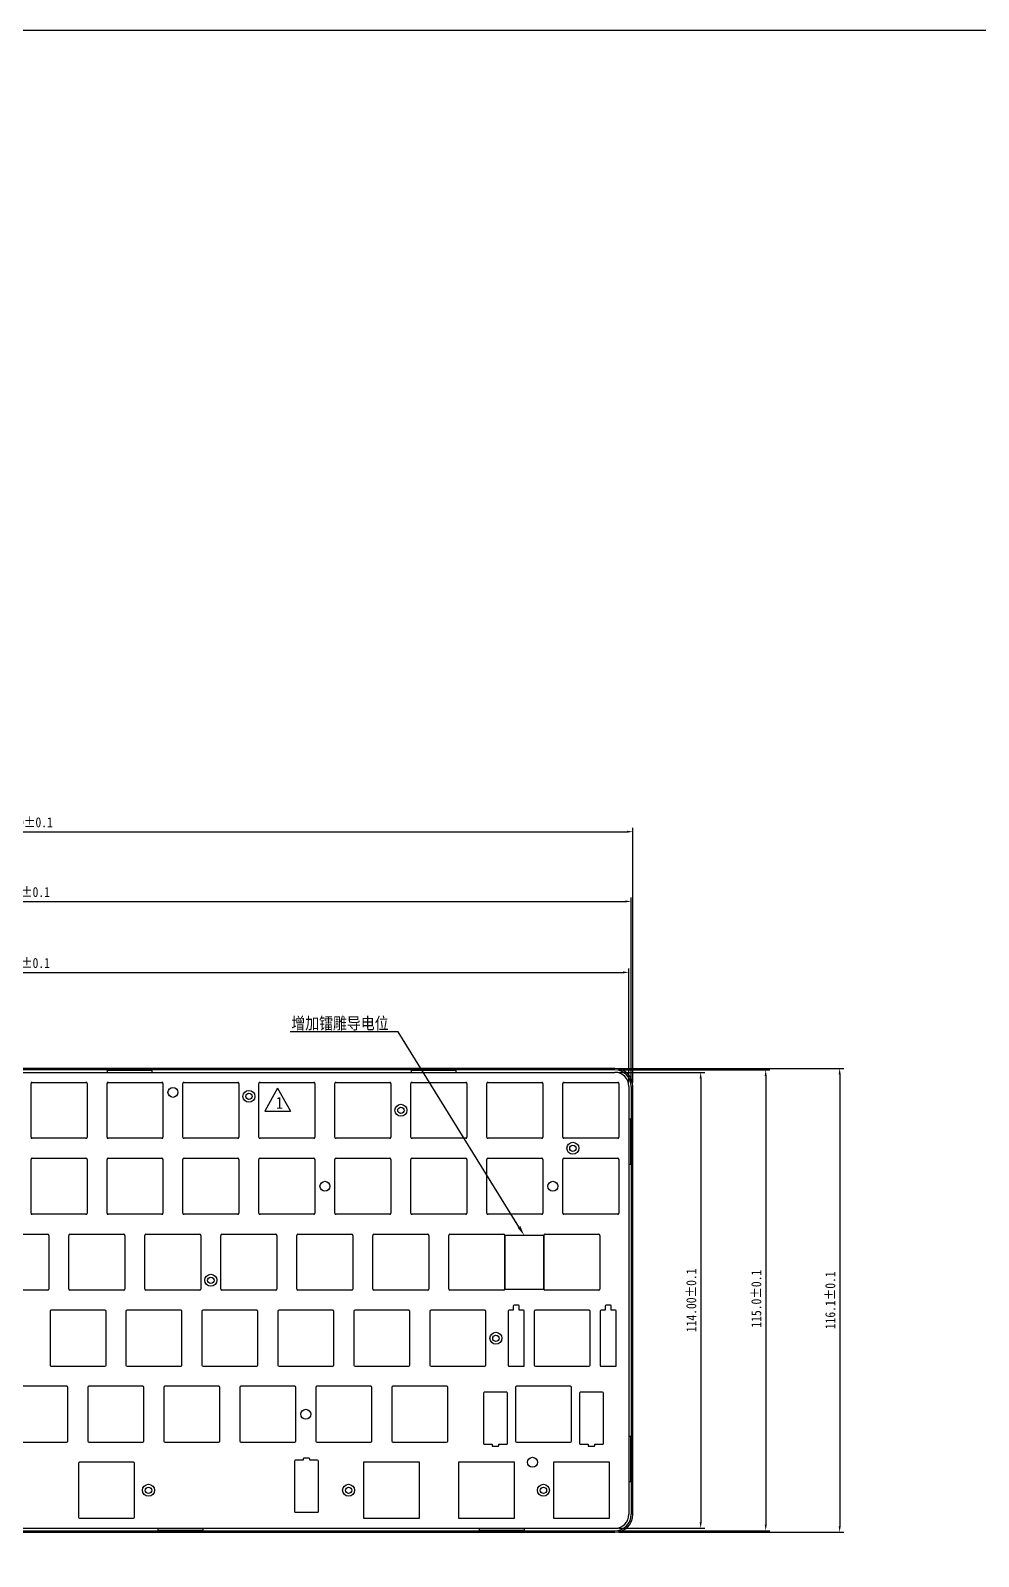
# Model space of a CAD drawing. Header units: millimetres. Extents: x -1373 to -518, y -246 to 359.
# Drawn here: x -1182.4 to -945.3, y -22.7 to 358.8 of the extents above; entities that cross this region are included whole.
import ezdxf
from ezdxf import colors
from ezdxf.entities.mleader import LeaderData, LeaderLine
from ezdxf.math import Vec2, Vec3

# ---------------------------------------------------------------- set-up
doc = ezdxf.new("R2010")
doc.units = ezdxf.units.MM
doc.header["$LTSCALE"] = 16.335
doc.header["$PDMODE"] = 3
doc.header["$PDSIZE"] = 8
doc.layers.get('0').update_dxf_attribs({"linetype": 'CONTINUOUS'})
doc.layers.get('Defpoints').update_dxf_attribs({"linetype": 'CONTINUOUS'})
for name, color, linetype in [('产品图形', 7, 'CONTINUOUS'), ('图框', 7, 'CONTINUOUS'), ('文字说明', 2, 'CONTINUOUS'), ('标注尺寸', 2, 'CONTINUOUS'), ('正面禁放', 1, 'CONTINUOUS')]:
    doc.layers.add(name, color=color, linetype=linetype)
doc.styles.get("Standard").update_dxf_attribs({"font": '', "width": 0.85, "height": 2.5})
doc.styles.get('Standard').set_extended_font_data('SimSun')
doc.dimstyles.get("Standard").update_dxf_attribs({"dimtxt": 2.5, "dimasz": 1.5, "dimexe": 1, "dimexo": 1, "dimgap": 1, "dimtad": 1, "dimzin": 1, "dimdsep": 46, "dimtxsty": 'Standard', "dimcen": 0.09, "dimadec": 0, "dimazin": 2, "dimtp": 0.01, "dimtm": 0.01, "dimtfac": 1, "dimtofl": 0, "dimtmove": 0, "dimatfit": 3, "dimfxl": 0, "dimtolj": 1, "dimarcsym": 0})

# ---------------------------------------------------------------- blocks, each defined once
blk = doc.blocks.new('*D13')
at = {"layer": 'Defpoints', "color": 0}
for p in [(-1032.75, 123.36), (-1336.75, 94.87), (-1032.75, 94.87)]:
    blk.add_point(p, dxfattribs=at)
at = {"layer": '标注尺寸', "color": 0, "lineweight": -2}
for p, q in [((-1336.75, 95.87), (-1336.75, 124.36)), ((-1335.25, 123.36), (-1034.25, 123.36)), ((-1032.75, 95.87), (-1032.75, 124.36))]:
    blk.add_line(p, q, dxfattribs=at)
at = {"layer": '标注尺寸', "color": 0}
for points in [[(-1335.25, 123.61), (-1335.25, 123.11), (-1336.75, 123.36)], [(-1034.25, 123.61), (-1034.25, 123.11), (-1032.75, 123.36)]]:
    blk.add_solid(points, dxfattribs=at)
at = {"layer": '标注尺寸', "color": 0, "insert": (-1184.75, 125.7), "char_height": 2.5, "attachment_point": 5}
blk.add_mtext('\\A1;304.1%%P0.1', dxfattribs=at)
blk = doc.blocks.new('*D14')
at = {"layer": 'Defpoints', "color": 0}
for p in [(-1032.15, 141.1), (-1337.35, 94.87), (-1032.15, 94.87)]:
    blk.add_point(p, dxfattribs=at)
at = {"layer": '标注尺寸', "color": 0, "lineweight": -2}
for p, q in [((-1337.35, 95.87), (-1337.35, 142.1)), ((-1032.15, 95.87), (-1032.15, 142.1)), ((-1335.85, 141.1), (-1033.65, 141.1))]:
    blk.add_line(p, q, dxfattribs=at)
at = {"layer": '标注尺寸', "color": 0}
for points in [[(-1335.85, 141.35), (-1335.85, 140.85), (-1337.35, 141.1)], [(-1033.65, 141.35), (-1033.65, 140.85), (-1032.15, 141.1)]]:
    blk.add_solid(points, dxfattribs=at)
at = {"layer": '标注尺寸', "color": 0, "insert": (-1184.75, 143.44), "char_height": 2.5, "attachment_point": 5}
blk.add_mtext('\\A1;305.0%%P0.1', dxfattribs=at)
blk = doc.blocks.new('*D15')
at = {"layer": 'Defpoints', "color": 0}
for p in [(-1036.25, 98.37), (-1036.25, -15.63), (-1014.8, -15.63)]:
    blk.add_point(p, dxfattribs=at)
at = {"layer": '标注尺寸', "color": 0, "lineweight": -2}
for p, q in [((-1035.25, 98.37), (-1013.8, 98.37)), ((-1014.8, 96.87), (-1014.8, -14.13)), ((-1035.25, -15.63), (-1013.8, -15.63))]:
    blk.add_line(p, q, dxfattribs=at)
at = {"layer": '标注尺寸', "color": 0}
for points in [[(-1015.05, 96.87), (-1014.55, 96.87), (-1014.8, 98.37)], [(-1015.05, -14.13), (-1014.55, -14.13), (-1014.8, -15.63)]]:
    blk.add_solid(points, dxfattribs=at)
at = {"layer": '标注尺寸', "color": 0, "insert": (-1017.14, 41.37), "char_height": 2.5, "attachment_point": 5, "rotation": 90}
blk.add_mtext('\\A1;114.00%%P0.1', dxfattribs=at)
blk = doc.blocks.new('*D16')
at = {"layer": 'Defpoints', "color": 0}
for p in [(-1036.25, 98.97), (-1036.25, -16.23), (-998.54, -16.23)]:
    blk.add_point(p, dxfattribs=at)
at = {"layer": '标注尺寸', "color": 0, "lineweight": -2}
for p, q in [((-1035.25, 98.97), (-997.54, 98.97)), ((-998.54, 97.47), (-998.54, -14.73)), ((-1035.25, -16.23), (-997.54, -16.23))]:
    blk.add_line(p, q, dxfattribs=at)
at = {"layer": '标注尺寸', "color": 0}
for points in [[(-998.79, 97.47), (-998.29, 97.47), (-998.54, 98.97)], [(-998.79, -14.73), (-998.29, -14.73), (-998.54, -16.23)]]:
    blk.add_solid(points, dxfattribs=at)
at = {"layer": '标注尺寸', "color": 0, "insert": (-1000.88, 41.77), "char_height": 2.5, "attachment_point": 5, "rotation": 90}
blk.add_mtext('\\A1;115.0%%P0.1', dxfattribs=at)
blk = doc.blocks.new('*D17')
at = {"layer": 'Defpoints', "color": 0}
for p in [(-1031.75, 158.53), (-1337.75, 94.87), (-1031.75, 94.87)]:
    blk.add_point(p, dxfattribs=at)
at = {"layer": '标注尺寸', "color": 0, "lineweight": -2}
for p, q in [((-1337.75, 95.87), (-1337.75, 159.53)), ((-1336.25, 158.53), (-1033.25, 158.53)), ((-1031.75, 95.87), (-1031.75, 159.53))]:
    blk.add_line(p, q, dxfattribs=at)
at = {"layer": '标注尺寸', "color": 0}
for points in [[(-1336.25, 158.78), (-1336.25, 158.28), (-1337.75, 158.53)], [(-1033.25, 158.78), (-1033.25, 158.28), (-1031.75, 158.53)]]:
    blk.add_solid(points, dxfattribs=at)
at = {"layer": '标注尺寸', "color": 0, "insert": (-1184.75, 160.87), "char_height": 2.5, "attachment_point": 5}
blk.add_mtext('\\A1;306.00%%P0.1', dxfattribs=at)
blk = doc.blocks.new('*D18')
at = {"layer": 'Defpoints', "color": 0}
for p in [(-1036.25, 99.37), (-1036.25, -16.63), (-980.04, -16.63)]:
    blk.add_point(p, dxfattribs=at)
at = {"layer": '标注尺寸', "color": 0, "lineweight": -2}
for p, q in [((-1035.25, 99.37), (-979.04, 99.37)), ((-980.04, 97.87), (-980.04, -15.13)), ((-1035.25, -16.63), (-979.04, -16.63))]:
    blk.add_line(p, q, dxfattribs=at)
at = {"layer": '标注尺寸', "color": 0}
for points in [[(-980.29, 97.87), (-979.79, 97.87), (-980.04, 99.37)], [(-980.29, -15.13), (-979.79, -15.13), (-980.04, -16.63)]]:
    blk.add_solid(points, dxfattribs=at)
at = {"layer": '标注尺寸', "color": 0, "insert": (-982.38, 41.37), "char_height": 2.5, "attachment_point": 5, "rotation": 90}
blk.add_mtext('\\A1;116.1%%P0.1', dxfattribs=at)

msp = doc.modelspace()

# ---------------------------------------------------------------- linework, layer by layer
at = {"color": 7, "linetype": 'Continuous'}
for p, q in [((-1036.248, 99.37), (-1333.248, 99.37)), ((-1036.247, 98.97), (-1333.249, 98.97)), ((-1333.248, 98.37), (-1036.248, 98.37)), ((-1182.248, 82.14), (-1182.248, 95.6)), ((-1181.978, 95.87), (-1168.518, 95.87)), ((-1168.248, 95.6), (-1168.248, 82.14)), ((-1163.248, 82.14), (-1163.248, 95.6)), ((-1163.176, 98.87), (-1163.176, 98.37)), ((-1151.92, 98.87), (-1163.176, 98.87)), ((-1162.978, 95.87), (-1149.518, 95.87)), ((-1151.92, 98.37), (-1151.92, 98.87)), ((-1149.248, 95.6), (-1149.248, 82.14)), ((-1144.248, 82.14), (-1144.248, 95.6)), ((-1143.978, 95.87), (-1130.518, 95.87)), ((-1130.248, 95.6), (-1130.248, 82.14)), ((-1125.248, 82.14), (-1125.248, 95.6)), ((-1124.978, 95.87), (-1111.518, 95.87)), ((-1111.248, 95.6), (-1111.248, 82.14)), ((-1106.248, 82.14), (-1106.248, 95.6)), ((-1105.978, 95.87), (-1092.518, 95.87)), ((-1092.248, 95.6), (-1092.248, 82.14)), ((-1087.248, 82.14), (-1087.248, 95.6)), ((-1075.92, 98.87), (-1087.176, 98.87)), ((-1087.176, 98.87), (-1087.176, 98.37)), ((-1086.978, 95.87), (-1073.518, 95.87)), ((-1075.92, 98.37), (-1075.92, 98.87)), ((-1073.248, 95.6), (-1073.248, 82.14)), ((-1068.248, 82.14), (-1068.248, 95.6)), ((-1067.978, 95.87), (-1054.518, 95.87)), ((-1054.248, 95.6), (-1054.248, 82.14)), ((-1049.248, 82.14), (-1049.248, 95.6)), ((-1048.978, 95.87), (-1035.518, 95.87)), ((-1035.248, 95.6), (-1035.248, 82.14)), ((-1032.748, 94.87), (-1032.748, -12.13)), ((-1032.148, 94.87), (-1032.148, -12.13)), ((-1031.748, -12.13), (-1031.748, 94.87)), ((-1032.248, 86.698), (-1032.748, 86.698)), ((-1032.248, 75.442), (-1032.248, 86.698)), ((-1168.518, 81.87), (-1181.978, 81.87)), ((-1149.518, 81.87), (-1162.978, 81.87)), ((-1130.518, 81.87), (-1143.978, 81.87)), ((-1111.518, 81.87), (-1124.978, 81.87)), ((-1092.518, 81.87), (-1105.978, 81.87)), ((-1073.518, 81.87), (-1086.978, 81.87)), ((-1054.518, 81.87), (-1067.978, 81.87)), ((-1035.518, 81.87), (-1048.978, 81.87)), ((-1182.248, 63.14), (-1182.248, 76.6)), ((-1181.978, 76.87), (-1168.518, 76.87)), ((-1168.248, 76.6), (-1168.248, 63.14)), ((-1163.248, 63.14), (-1163.248, 76.6)), ((-1162.978, 76.87), (-1149.518, 76.87)), ((-1149.248, 76.6), (-1149.248, 63.14)), ((-1144.248, 63.14), (-1144.248, 76.6)), ((-1143.978, 76.87), (-1130.518, 76.87)), ((-1130.248, 76.6), (-1130.248, 63.14)), ((-1125.248, 63.14), (-1125.248, 76.6)), ((-1124.978, 76.87), (-1111.518, 76.87)), ((-1111.248, 76.6), (-1111.248, 63.14)), ((-1106.248, 63.14), (-1106.248, 76.6)), ((-1105.978, 76.87), (-1092.518, 76.87)), ((-1092.248, 76.6), (-1092.248, 63.14)), ((-1087.248, 63.14), (-1087.248, 76.6)), ((-1086.978, 76.87), (-1073.518, 76.87)), ((-1073.248, 76.6), (-1073.248, 63.14)), ((-1068.248, 63.14), (-1068.248, 76.6)), ((-1067.978, 76.87), (-1054.518, 76.87)), ((-1054.248, 76.6), (-1054.248, 63.14)), ((-1049.248, 63.14), (-1049.248, 76.6)), ((-1048.978, 76.87), (-1035.518, 76.87)), ((-1035.248, 76.6), (-1035.248, 63.14)), ((-1032.748, 75.442), (-1032.248, 75.442)), ((-1168.518, 62.87), (-1181.978, 62.87)), ((-1149.518, 62.87), (-1162.978, 62.87)), ((-1130.518, 62.87), (-1143.978, 62.87)), ((-1111.518, 62.87), (-1124.978, 62.87)), ((-1092.518, 62.87), (-1105.978, 62.87)), ((-1073.518, 62.87), (-1086.978, 62.87)), ((-1054.518, 62.87), (-1067.978, 62.87)), ((-1035.518, 62.87), (-1048.978, 62.87)), ((-1191.518, 57.87), (-1178.058, 57.87)), ((-1177.788, 57.6), (-1177.788, 44.14)), ((-1172.788, 44.14), (-1172.788, 57.6)), ((-1172.518, 57.87), (-1159.058, 57.87)), ((-1158.788, 57.6), (-1158.788, 44.14)), ((-1153.788, 44.14), (-1153.788, 57.6)), ((-1153.518, 57.87), (-1140.058, 57.87)), ((-1139.788, 57.6), (-1139.788, 44.14)), ((-1134.788, 44.14), (-1134.788, 57.6)), ((-1134.518, 57.87), (-1121.058, 57.87)), ((-1120.788, 57.6), (-1120.788, 44.14)), ((-1115.788, 44.14), (-1115.788, 57.6)), ((-1115.518, 57.87), (-1102.058, 57.87)), ((-1101.788, 57.6), (-1101.788, 44.14)), ((-1096.788, 44.14), (-1096.788, 57.6)), ((-1096.518, 57.87), (-1083.058, 57.87)), ((-1082.788, 57.6), (-1082.788, 44.14)), ((-1077.788, 44.14), (-1077.788, 57.6)), ((-1077.518, 57.87), (-1064.058, 57.87)), ((-1063.788, 57.6), (-1063.788, 44.14)), ((-1054.008, 44.14), (-1054.008, 57.6)), ((-1053.738, 57.87), (-1040.278, 57.87)), ((-1040.008, 57.6), (-1040.008, 44.14)), ((-1178.058, 43.87), (-1191.518, 43.87)), ((-1159.058, 43.87), (-1172.518, 43.87)), ((-1140.058, 43.87), (-1153.518, 43.87)), ((-1121.058, 43.87), (-1134.518, 43.87)), ((-1102.058, 43.87), (-1115.518, 43.87)), ((-1083.058, 43.87), (-1096.518, 43.87)), ((-1064.058, 43.87), (-1077.518, 43.87)), ((-1040.278, 43.87), (-1053.738, 43.87)), ((-1177.498, 38.6), (-1177.498, 25.14)), ((-1163.768, 38.87), (-1177.228, 38.87)), ((-1163.498, 25.14), (-1163.498, 38.6)), ((-1158.498, 38.6), (-1158.498, 25.14)), ((-1144.768, 38.87), (-1158.228, 38.87)), ((-1144.498, 25.14), (-1144.498, 38.6)), ((-1139.498, 38.6), (-1139.498, 25.14)), ((-1125.768, 38.87), (-1139.228, 38.87)), ((-1125.498, 25.14), (-1125.498, 38.6)), ((-1120.498, 38.6), (-1120.498, 25.14)), ((-1106.768, 38.87), (-1120.228, 38.87)), ((-1106.498, 25.14), (-1106.498, 38.6)), ((-1101.498, 38.6), (-1101.498, 25.14)), ((-1087.768, 38.87), (-1101.228, 38.87)), ((-1087.498, 25.14), (-1087.498, 38.6)), ((-1082.498, 38.6), (-1082.498, 25.14)), ((-1068.768, 38.87), (-1082.228, 38.87)), ((-1068.498, 25.14), (-1068.498, 38.6)), ((-1062.898, 38.67), (-1062.898, 25.07)), ((-1061.648, 38.87), (-1062.698, 38.87)), ((-1061.648, 39.92), (-1061.648, 38.87)), ((-1060.348, 40.12), (-1061.448, 40.12)), ((-1060.148, 38.87), (-1060.148, 39.92)), ((-1059.098, 38.87), (-1060.148, 38.87)), ((-1058.898, 25.07), (-1058.898, 38.67)), ((-1056.398, 38.6), (-1056.398, 25.14)), ((-1042.668, 38.87), (-1056.128, 38.87)), ((-1042.398, 25.14), (-1042.398, 38.6)), ((-1039.898, 38.67), (-1039.898, 25.07)), ((-1038.648, 38.87), (-1039.698, 38.87)), ((-1038.648, 39.92), (-1038.648, 38.87)), ((-1037.348, 40.12), (-1038.448, 40.12)), ((-1037.148, 38.87), (-1037.148, 39.92)), ((-1036.098, 38.87), (-1037.148, 38.87)), ((-1035.898, 25.07), (-1035.898, 38.67)), ((-1177.228, 24.87), (-1163.768, 24.87)), ((-1158.228, 24.87), (-1144.768, 24.87)), ((-1139.228, 24.87), (-1125.768, 24.87)), ((-1120.228, 24.87), (-1106.768, 24.87)), ((-1101.228, 24.87), (-1087.768, 24.87)), ((-1082.228, 24.87), (-1068.768, 24.87)), ((-1062.698, 24.87), (-1059.098, 24.87)), ((-1056.128, 24.87), (-1042.668, 24.87)), ((-1039.698, 24.87), (-1036.098, 24.87)), ((-1173.318, 19.87), (-1186.778, 19.87)), ((-1173.048, 6.14), (-1173.048, 19.6)), ((-1168.048, 19.6), (-1168.048, 6.14)), ((-1154.318, 19.87), (-1167.778, 19.87)), ((-1154.048, 6.14), (-1154.048, 19.6)), ((-1149.048, 19.6), (-1149.048, 6.14)), ((-1135.318, 19.87), (-1148.778, 19.87)), ((-1135.048, 6.14), (-1135.048, 19.6)), ((-1130.048, 19.6), (-1130.048, 6.14)), ((-1116.318, 19.87), (-1129.778, 19.87)), ((-1116.048, 6.14), (-1116.048, 19.6)), ((-1111.048, 19.6), (-1111.048, 6.14)), ((-1097.318, 19.87), (-1110.778, 19.87)), ((-1097.048, 6.14), (-1097.048, 19.6)), ((-1092.048, 19.6), (-1092.048, 6.14)), ((-1078.318, 19.87), (-1091.778, 19.87)), ((-1078.048, 6.14), (-1078.048, 19.6)), ((-1061.108, 19.6), (-1061.108, 6.14)), ((-1047.378, 19.87), (-1060.838, 19.87)), ((-1047.108, 6.14), (-1047.108, 19.6)), ((-1069.108, 18.17), (-1069.108, 5.57)), ((-1063.308, 18.37), (-1068.908, 18.37)), ((-1063.108, 5.57), (-1063.108, 18.17)), ((-1045.108, 18.17), (-1045.108, 5.57)), ((-1039.308, 18.37), (-1044.908, 18.37)), ((-1039.108, 5.57), (-1039.108, 18.17)), ((-1186.778, 5.87), (-1173.318, 5.87)), ((-1167.778, 5.87), (-1154.318, 5.87)), ((-1148.778, 5.87), (-1135.318, 5.87)), ((-1129.778, 5.87), (-1116.318, 5.87)), ((-1110.778, 5.87), (-1097.318, 5.87)), ((-1091.778, 5.87), (-1078.318, 5.87)), ((-1068.908, 5.37), (-1066.958, 5.37)), ((-1066.958, 5.37), (-1066.958, 5.07)), ((-1066.758, 4.87), (-1065.458, 4.87)), ((-1065.258, 5.37), (-1063.308, 5.37)), ((-1065.258, 5.07), (-1065.258, 5.37)), ((-1060.838, 5.87), (-1047.378, 5.87)), ((-1044.908, 5.37), (-1042.958, 5.37)), ((-1042.958, 5.37), (-1042.958, 5.07)), ((-1042.758, 4.87), (-1041.458, 4.87)), ((-1041.258, 5.37), (-1039.308, 5.37)), ((-1041.258, 5.07), (-1041.258, 5.37)), ((-1032.248, 7.298), (-1032.748, 7.298)), ((-1032.248, -3.958), (-1032.248, 7.298)), ((-1170.373, 0.6), (-1170.373, -12.86)), ((-1156.643, 0.87), (-1170.103, 0.87)), ((-1156.373, -12.86), (-1156.373, 0.6)), ((-1116.373, 1.17), (-1116.373, -11.43)), ((-1114.223, 1.37), (-1116.173, 1.37)), ((-1114.223, 1.67), (-1114.223, 1.37)), ((-1112.723, 1.87), (-1114.023, 1.87)), ((-1112.523, 1.37), (-1112.523, 1.67)), ((-1110.573, 1.37), (-1112.523, 1.37)), ((-1110.373, -11.43), (-1110.373, 1.17)), ((-1085.123, 0.87), (-1099.123, 0.87)), ((-1099.123, 0.87), (-1099.123, -13.13)), ((-1085.123, -13.13), (-1085.123, 0.87)), ((-1061.373, 0.87), (-1075.373, 0.87)), ((-1075.373, 0.87), (-1075.373, -13.13)), ((-1061.373, -13.13), (-1061.373, 0.87)), ((-1037.623, 0.87), (-1051.623, 0.87)), ((-1051.623, 0.87), (-1051.623, -13.13)), ((-1037.623, -13.13), (-1037.623, 0.87)), ((-1032.748, -3.958), (-1032.248, -3.958)), ((-1170.103, -13.13), (-1156.643, -13.13)), ((-1116.173, -11.63), (-1110.573, -11.63)), ((-1099.123, -13.13), (-1085.123, -13.13)), ((-1075.373, -13.13), (-1061.373, -13.13)), ((-1051.623, -13.13), (-1037.623, -13.13)), ((-1333.249, -16.23), (-1036.247, -16.23)), ((-1333.248, -15.63), (-1036.248, -15.63)), ((-1333.248, -16.63), (-1036.248, -16.63)), ((-1150.576, -15.63), (-1150.576, -16.13)), ((-1150.576, -16.13), (-1139.32, -16.13)), ((-1139.32, -15.63), (-1139.32, -16.13)), ((-1070.176, -15.63), (-1070.176, -16.13)), ((-1070.176, -16.13), (-1058.92, -16.13)), ((-1058.92, -15.63), (-1058.92, -16.13))]:
    msp.add_line(p, q, dxfattribs=at)
for centre, radius in [((-1146.748, 93.37), 1.25), ((-1127.748, 92.37), 1.5), ((-1127.748, 92.37), 0.8), ((-1089.748, 88.87), 1.5), ((-1089.748, 88.87), 0.8), ((-1046.748, 79.37), 1.5), ((-1046.748, 79.37), 0.8), ((-1108.748, 69.87), 1.25), ((-1051.748, 69.87), 1.25), ((-1137.288, 46.37), 1.5), ((-1137.288, 46.37), 0.8), ((-1065.998, 31.87), 1.5), ((-1065.998, 31.87), 0.8), ((-1113.548, 12.87), 1.25), ((-1056.853, 0.87), 1.25), ((-1152.873, -6.13), 1.5), ((-1152.873, -6.13), 0.8), ((-1102.823, -6.13), 1.5), ((-1102.823, -6.13), 0.8), ((-1054.123, -6.13), 1.5), ((-1054.123, -6.13), 0.8)]:
    msp.add_circle(centre, radius, dxfattribs=at)
for centre, radius, start, end in [((-1036.248, 94.87), 4.5, 0, 90), ((-1181.978, 95.6), 0.27, 90, 180), ((-1168.518, 95.6), 0.27, 0, 90), ((-1162.978, 95.6), 0.27, 90, 180), ((-1149.518, 95.6), 0.27, 0, 90), ((-1143.978, 95.6), 0.27, 90, 180), ((-1130.518, 95.6), 0.27, 0, 90), ((-1124.978, 95.6), 0.27, 90, 180), ((-1111.518, 95.6), 0.27, 0, 90), ((-1105.978, 95.6), 0.27, 90, 180), ((-1092.518, 95.6), 0.27, 0, 90), ((-1086.978, 95.6), 0.27, 90, 180), ((-1073.518, 95.6), 0.27, 0, 90), ((-1067.978, 95.6), 0.27, 90, 180), ((-1054.518, 95.6), 0.27, 0, 90), ((-1048.978, 95.6), 0.27, 90, 180), ((-1036.248, 94.87), 4.1, 0, 90), ((-1036.248, 94.87), 3.5, 0, 90), ((-1035.518, 95.6), 0.27, 0, 90), ((-1181.978, 82.14), 0.27, 180, 270), ((-1168.518, 82.14), 0.27, 270, 0), ((-1162.978, 82.14), 0.27, 180, 270), ((-1149.518, 82.14), 0.27, 270, 0), ((-1143.978, 82.14), 0.27, 180, 270), ((-1130.518, 82.14), 0.27, 270, 0), ((-1124.978, 82.14), 0.27, 180, 270), ((-1111.518, 82.14), 0.27, 270, 0), ((-1105.978, 82.14), 0.27, 180, 270), ((-1092.518, 82.14), 0.27, 270, 0), ((-1086.978, 82.14), 0.27, 180, 270), ((-1073.518, 82.14), 0.27, 270, 0), ((-1067.978, 82.14), 0.27, 180, 270), ((-1054.518, 82.14), 0.27, 270, 0), ((-1048.978, 82.14), 0.27, 180, 270), ((-1035.518, 82.14), 0.27, 270, 0), ((-1181.978, 76.6), 0.27, 90, 180), ((-1168.518, 76.6), 0.27, 0, 90), ((-1162.978, 76.6), 0.27, 90, 180), ((-1149.518, 76.6), 0.27, 0, 90), ((-1143.978, 76.6), 0.27, 90, 180), ((-1130.518, 76.6), 0.27, 0, 90), ((-1124.978, 76.6), 0.27, 90, 180), ((-1111.518, 76.6), 0.27, 0, 90), ((-1105.978, 76.6), 0.27, 90, 180), ((-1092.518, 76.6), 0.27, 0, 90), ((-1086.978, 76.6), 0.27, 90, 180), ((-1073.518, 76.6), 0.27, 0, 90), ((-1067.978, 76.6), 0.27, 90, 180), ((-1054.518, 76.6), 0.27, 0, 90), ((-1048.978, 76.6), 0.27, 90, 180), ((-1035.518, 76.6), 0.27, 0, 90), ((-1181.978, 63.14), 0.27, 180, 270), ((-1168.518, 63.14), 0.27, 270, 0), ((-1162.978, 63.14), 0.27, 180, 270), ((-1149.518, 63.14), 0.27, 270, 0), ((-1143.978, 63.14), 0.27, 180, 270), ((-1130.518, 63.14), 0.27, 270, 0), ((-1124.978, 63.14), 0.27, 180, 270), ((-1111.518, 63.14), 0.27, 270, 0), ((-1105.978, 63.14), 0.27, 180, 270), ((-1092.518, 63.14), 0.27, 270, 0), ((-1086.978, 63.14), 0.27, 180, 270), ((-1073.518, 63.14), 0.27, 270, 0), ((-1067.978, 63.14), 0.27, 180, 270), ((-1054.518, 63.14), 0.27, 270, 0), ((-1048.978, 63.14), 0.27, 180, 270), ((-1035.518, 63.14), 0.27, 270, 0), ((-1178.058, 57.6), 0.27, 0, 90), ((-1172.518, 57.6), 0.27, 90, 180), ((-1159.058, 57.6), 0.27, 0, 90), ((-1153.518, 57.6), 0.27, 90, 180), ((-1140.058, 57.6), 0.27, 0, 90), ((-1134.518, 57.6), 0.27, 90, 180), ((-1121.058, 57.6), 0.27, 0, 90), ((-1115.518, 57.6), 0.27, 90, 180), ((-1102.058, 57.6), 0.27, 0, 90), ((-1096.518, 57.6), 0.27, 90, 180), ((-1083.058, 57.6), 0.27, 0, 90), ((-1077.518, 57.6), 0.27, 90, 180), ((-1064.058, 57.6), 0.27, 0, 90), ((-1053.738, 57.6), 0.27, 90, 180), ((-1040.278, 57.6), 0.27, 0, 90), ((-1178.058, 44.14), 0.27, 270, 0), ((-1172.518, 44.14), 0.27, 180, 270), ((-1159.058, 44.14), 0.27, 270, 0), ((-1153.518, 44.14), 0.27, 180, 270), ((-1140.058, 44.14), 0.27, 270, 0), ((-1134.518, 44.14), 0.27, 180, 270), ((-1121.058, 44.14), 0.27, 270, 0), ((-1115.518, 44.14), 0.27, 180, 270), ((-1102.058, 44.14), 0.27, 270, 0), ((-1096.518, 44.14), 0.27, 180, 270), ((-1083.058, 44.14), 0.27, 270, 0), ((-1077.518, 44.14), 0.27, 180, 270), ((-1064.058, 44.14), 0.27, 270, 0), ((-1053.738, 44.14), 0.27, 180, 270), ((-1040.278, 44.14), 0.27, 270, 0), ((-1177.228, 38.6), 0.27, 90, 180), ((-1163.768, 38.6), 0.27, 0, 90), ((-1158.228, 38.6), 0.27, 90, 180), ((-1144.768, 38.6), 0.27, 0, 90), ((-1139.228, 38.6), 0.27, 90, 180), ((-1125.768, 38.6), 0.27, 0, 90), ((-1120.228, 38.6), 0.27, 90, 180), ((-1106.768, 38.6), 0.27, 0, 90), ((-1101.228, 38.6), 0.27, 90, 180), ((-1087.768, 38.6), 0.27, 0, 90), ((-1082.228, 38.6), 0.27, 90, 180), ((-1068.768, 38.6), 0.27, 0, 90), ((-1062.698, 38.67), 0.2, 90, 180), ((-1061.448, 39.92), 0.2, 90, 180), ((-1060.348, 39.92), 0.2, 0, 90), ((-1059.098, 38.67), 0.2, 0, 90), ((-1056.128, 38.6), 0.27, 90, 180), ((-1042.668, 38.6), 0.27, 0, 90), ((-1039.698, 38.67), 0.2, 90, 180), ((-1038.448, 39.92), 0.2, 90, 180), ((-1037.348, 39.92), 0.2, 0, 90), ((-1036.098, 38.67), 0.2, 0, 90), ((-1177.228, 25.14), 0.27, 180, 270), ((-1163.768, 25.14), 0.27, 270, 0), ((-1158.228, 25.14), 0.27, 180, 270), ((-1144.768, 25.14), 0.27, 270, 0), ((-1139.228, 25.14), 0.27, 180, 270), ((-1125.768, 25.14), 0.27, 270, 0), ((-1120.228, 25.14), 0.27, 180, 270), ((-1106.768, 25.14), 0.27, 270, 0), ((-1101.228, 25.14), 0.27, 180, 270), ((-1087.768, 25.14), 0.27, 270, 0), ((-1082.228, 25.14), 0.27, 180, 270), ((-1068.768, 25.14), 0.27, 270, 0), ((-1062.698, 25.07), 0.2, 180, 270), ((-1059.098, 25.07), 0.2, 270, 0), ((-1056.128, 25.14), 0.27, 180, 270), ((-1042.668, 25.14), 0.27, 270, 0), ((-1039.698, 25.07), 0.2, 180, 270), ((-1036.098, 25.07), 0.2, 270, 0), ((-1173.318, 19.6), 0.27, 0, 90), ((-1167.778, 19.6), 0.27, 90, 180), ((-1154.318, 19.6), 0.27, 0, 90), ((-1148.778, 19.6), 0.27, 90, 180), ((-1135.318, 19.6), 0.27, 0, 90), ((-1129.778, 19.6), 0.27, 90, 180), ((-1116.318, 19.6), 0.27, 0, 90), ((-1110.778, 19.6), 0.27, 90, 180), ((-1097.318, 19.6), 0.27, 0, 90), ((-1091.778, 19.6), 0.27, 90, 180), ((-1078.318, 19.6), 0.27, 0, 90), ((-1060.838, 19.6), 0.27, 90, 180), ((-1047.378, 19.6), 0.27, 0, 90), ((-1068.908, 18.17), 0.2, 90, 180), ((-1063.308, 18.17), 0.2, 0, 90), ((-1044.908, 18.17), 0.2, 90, 180), ((-1039.308, 18.17), 0.2, 0, 90), ((-1173.318, 6.14), 0.27, 270, 0), ((-1167.778, 6.14), 0.27, 180, 270), ((-1154.318, 6.14), 0.27, 270, 0), ((-1148.778, 6.14), 0.27, 180, 270), ((-1135.318, 6.14), 0.27, 270, 0), ((-1129.778, 6.14), 0.27, 180, 270), ((-1116.318, 6.14), 0.27, 270, 0), ((-1110.778, 6.14), 0.27, 180, 270), ((-1097.318, 6.14), 0.27, 270, 0), ((-1091.778, 6.14), 0.27, 180, 270), ((-1078.318, 6.14), 0.27, 270, 0), ((-1068.908, 5.57), 0.2, 180, 270), ((-1066.758, 5.07), 0.2, 180, 270), ((-1065.458, 5.07), 0.2, 270, 0), ((-1063.308, 5.57), 0.2, 270, 0), ((-1060.838, 6.14), 0.27, 180, 270), ((-1047.378, 6.14), 0.27, 270, 0), ((-1044.908, 5.57), 0.2, 180, 270), ((-1042.758, 5.07), 0.2, 180, 270), ((-1041.458, 5.07), 0.2, 270, 0), ((-1039.308, 5.57), 0.2, 270, 0), ((-1170.103, 0.6), 0.27, 90, 180), ((-1156.643, 0.6), 0.27, 0, 90), ((-1116.173, 1.17), 0.2, 90, 180), ((-1114.023, 1.67), 0.2, 90, 180), ((-1112.723, 1.67), 0.2, 0, 90), ((-1110.573, 1.17), 0.2, 0, 90), ((-1116.173, -11.43), 0.2, 180, 270), ((-1110.573, -11.43), 0.2, 270, 0), ((-1170.103, -12.86), 0.27, 180, 270), ((-1156.643, -12.86), 0.27, 270, 0), ((-1036.248, -12.13), 4.5, 270, 360), ((-1036.248, -12.13), 4.1, 270, 0), ((-1036.248, -12.13), 3.5, 270, 0)]:
    msp.add_arc(centre, radius, start, end, dxfattribs=at)
at = {"layer": '图框'}
msp.add_lwpolyline([(-1373.014, -245.95), (-517.654, -245.95), (-517.654, 358.85), (-1373.014, 358.85)], close=True, dxfattribs=at)
at = {"layer": '文字说明', "color": 1}
for p, q in [((-1120.585, 94.384), (-1123.785, 88.624)), ((-1120.585, 94.384), (-1117.385, 88.624)), ((-1123.785, 88.624), (-1117.385, 88.624))]:
    msp.add_line(p, q, dxfattribs=at)
at = {"layer": '正面禁放', "linetype": 'Continuous'}
for p, q in [((-1063.811, 44.14), (-1063.811, 57.6)), ((-1054.031, 57.6), (-1063.811, 57.6)), ((-1054.031, 57.6), (-1054.031, 44.14)), ((-1063.811, 44.14), (-1054.031, 44.14))]:
    msp.add_line(p, q, dxfattribs=at)

# ---------------------------------------------------------------- texts
at = {"layer": '产品图形', "insert": (-1120.994, 92.245), "char_height": 3, "attachment_point": 1}
msp.add_mtext_dynamic_manual_height_columns('1', width=1.09577, gutter_width=20, heights=[0], dxfattribs=at)

# ---------------------------------------------------------------- dimensions: what is measured, and where the dimension line sits
at = {"layer": '标注尺寸'}
for base, p1, p2, text, picture, middle in [((-1031.748, 158.529), (-1337.748, 94.87), (-1031.748, 94.87), '<>%%P0.1', '*D17', (-1184.748, 158.529)), ((-1032.148, 141.096), (-1337.348, 94.87), (-1032.148, 94.87), '305.0%%P0.1', '*D14', (-1184.748, 141.096)), ((-1032.748, 123.357), (-1336.748, 94.87), (-1032.748, 94.87), '304.1%%P0.1', '*D13', (-1184.748, 123.357))]:
    dim = msp.add_linear_dim(base=base, p1=p1, p2=p2, text=text, dimstyle='Standard', dxfattribs=at)
    dim.commit()
    dim.dimension.update_dxf_attribs({"geometry": picture, "text_midpoint": middle, "dimtype": 160})
for base, p1, p2, text, picture, middle in [((-980.035, -16.63), (-1036.248, 99.37), (-1036.248, -16.63), '116.1%%P0.1', '*D18', (-980.035, 41.37)), ((-998.543, -16.23), (-1036.248, 98.97), (-1036.247, -16.23), '115.0%%P0.1', '*D16', (-998.543, 41.77)), ((-1014.803, -15.63), (-1036.248, 98.37), (-1036.248, -15.63), '<>%%P0.1', '*D15', (-1014.803, 41.37))]:
    dim = msp.add_linear_dim(base=base, p1=p1, p2=p2, angle=90, text=text, dimstyle='Standard', dxfattribs=at)
    dim.commit()
    dim.dimension.update_dxf_attribs({"geometry": picture, "text_midpoint": middle, "dimtype": 160})

# ---------------------------------------------------------------- leaders
ml = msp.add_multileader_mtext('Standard', dxfattribs=at)
ml.set_content('增加镭雕导电位', color=256)
ml.set_leader_properties()
ml.build(insert=Vec2(0, 0))
ml.multileader.update_dxf_attribs({"text_right_attachment_type": 6, "dogleg_length": 0.36, "arrow_head_size": 2.5})
ctx = ml.context
ctx.base_point, ctx.char_height, ctx.arrow_head_size, ctx.plane_origin = Vec3(-1119.908, 110.43), 3, 2.5, Vec3(-1058.921, 57.6)
ctx.right_attachment, ctx.text_align_type = 6, 2
notes = []
notes.append((ctx, [(1, (1, 1, 0), (-1090.459, 108.53), (-1, 0), 0.36, [(0, [(-1058.921, 57.6)], 0, [])])]))
ctx.mtext.insert, ctx.mtext.alignment, ctx.mtext.flow_direction = Vec3(-1092.819, 112.13), 3, 5
for ctx, leaders in notes:
    for number, flags, end, landing, length, lines in leaders:
        leader = LeaderData()
        leader.index, (leader.has_last_leader_line, leader.has_dogleg_vector, leader.attachment_direction) = number, flags
        leader.last_leader_point, leader.dogleg_vector, leader.dogleg_length = Vec3(end), Vec3(landing), length
        for number, points, colour, breaks in lines:
            line = LeaderLine()
            line.index, line.vertices, line.color, line.breaks = number, Vec3.list(points), colors.encode_raw_color(colour), breaks
            leader.lines.append(line)
        ctx.leaders.append(leader)

doc.saveas('drawing.dxf')
